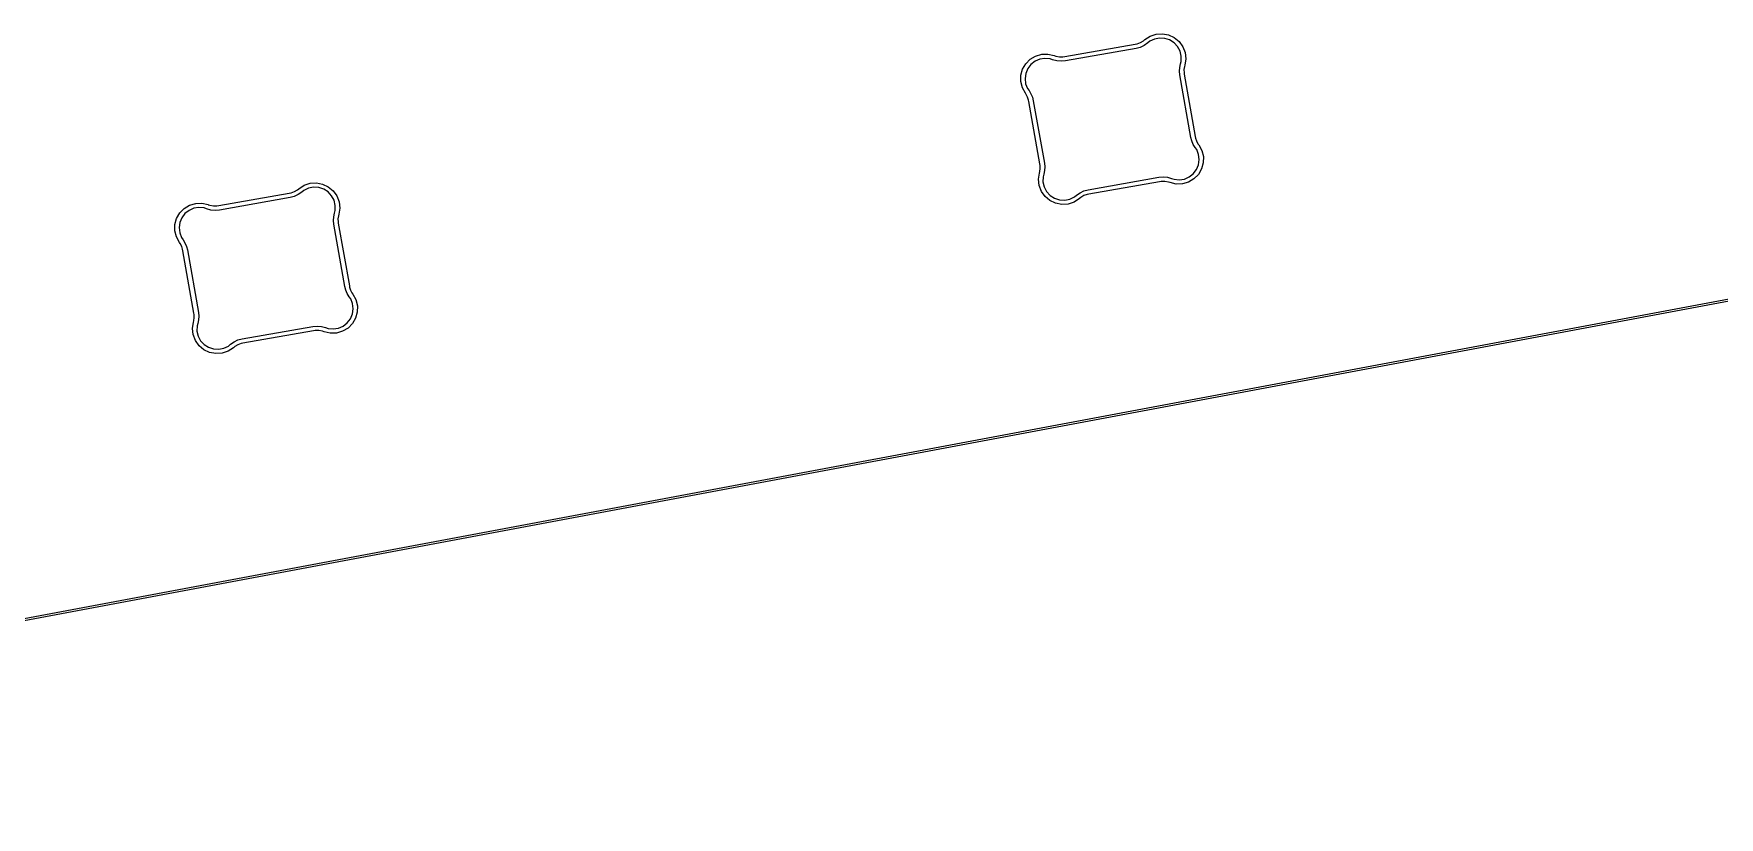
# Model space of a CAD drawing. Extents: x 9 to 292, y -476 to -359.
# Drawn here: x 182.55 to 219.93, y -476.4 to -459.02 of the extents above; entities that cross this region are included whole.
import ezdxf

# ---------------------------------------------------------------- set-up
doc = ezdxf.new("R2010")
doc.units = 0
doc.layers.add('BLACK', color=7, linetype='CONTINUOUS')

msp = doc.modelspace()

# ---------------------------------------------------------------- linework, layer by layer
at = {"layer": 'BLACK', "linetype": 'CONTINUOUS'}
for p, q in [((205.414423, -459.528714), (206.979182, -459.252805)), ((206.996552, -459.351284), (205.431788, -459.627193)), ((206.979182, -459.252805), (206.979184, -459.252804)), ((206.979184, -459.252804), (206.979188, -459.252804)), ((206.979188, -459.252804), (206.979251, -459.252805)), ((206.979251, -459.252805), (207.018338, -459.245875)), ((206.996553, -459.351283), (206.996552, -459.351284)), ((206.996556, -459.351284), (206.996553, -459.351283)), ((206.996558, -459.351296), (206.996556, -459.351284)), ((207.090061, -459.326148), (206.996558, -459.351296)), ((207.018338, -459.245875), (207.093018, -459.218542)), ((207.177705, -459.284995), (207.090061, -459.326148)), ((207.093018, -459.218542), (207.161748, -459.178537)), ((207.161748, -459.178537), (207.192096, -459.152845)), ((207.256771, -459.229114), (207.177705, -459.284995)), ((207.192096, -459.152846), (207.192099, -459.152844)), ((207.192096, -459.152845), (207.192096, -459.152846)), ((207.192099, -459.152844), (207.309321, -459.076726)), ((207.256775, -459.229113), (207.256771, -459.229114)), ((207.300795, -459.191916), (207.256775, -459.229114)), ((207.256775, -459.229114), (207.256775, -459.229113)), ((207.404659, -459.141936), (207.300795, -459.191916)), ((207.309321, -459.076726), (207.441946, -459.032614)), ((207.517767, -459.11975), (207.404659, -459.141936)), ((207.441946, -459.032614), (207.581407, -459.023359)), ((207.632814, -459.126794), (207.517767, -459.11975)), ((207.581407, -459.023359), (207.718698, -459.049558)), ((207.742371, -459.162611), (207.632814, -459.126794)), ((207.718698, -459.049558), (207.844951, -459.109518)), ((207.839362, -459.224888), (207.742371, -459.162611)), ((207.917521, -459.309604), (207.839362, -459.224888)), ((207.844951, -459.109518), (207.952013, -459.199368)), ((207.971802, -459.411286), (207.917521, -459.309604)), ((207.952013, -459.199368), (208.032967, -459.313305)), ((208.032967, -459.313305), (208.082587, -459.443969)), ((204.481927, -459.811181), (204.55181, -459.690112)), ((204.55181, -459.690112), (204.649954, -459.590569)), ((204.666369, -459.704908), (204.596516, -459.796621)), ((204.649954, -459.590569), (204.770022, -459.51898)), ((204.757085, -459.633764), (204.666369, -459.704908)), ((204.862805, -459.587785), (204.757085, -459.633764)), ((204.770022, -459.51898), (204.904259, -459.479969)), ((204.976701, -459.569941), (204.862805, -459.587785)), ((204.904259, -459.479969), (205.043994, -459.476056)), ((205.091417, -459.581383), (204.976701, -459.569941)), ((205.043994, -459.476056), (205.180203, -459.507493)), ((205.145174, -459.601158), (205.091417, -459.581383)), ((205.145466, -459.601389), (205.145174, -459.601158)), ((205.145472, -459.601373), (205.145466, -459.601389)), ((205.145481, -459.601375), (205.145472, -459.601373)), ((205.145475, -459.601393), (205.145481, -459.601375)), ((205.145557, -459.601396), (205.145475, -459.601393)), ((205.238887, -459.626851), (205.145557, -459.601396)), ((205.180203, -459.507493), (205.180163, -459.507601)), ((205.180163, -459.507601), (205.180167, -459.507604)), ((205.180167, -459.507604), (205.180172, -459.507605)), ((205.180172, -459.507605), (205.180178, -459.507589)), ((205.180178, -459.507589), (205.217479, -459.521354)), ((205.217479, -459.521354), (205.29574, -459.535442)), ((205.335322, -459.635548), (205.238887, -459.626851)), ((205.29574, -459.535442), (205.37526, -459.535583)), ((205.431788, -459.627194), (205.335322, -459.635548)), ((205.37526, -459.535583), (205.414422, -459.528714)), ((205.414422, -459.528714), (205.414423, -459.528714)), ((205.431788, -459.627193), (205.431788, -459.627194)), ((207.964748, -459.774688), (207.981004, -459.69414)), ((207.998698, -459.523367), (207.971802, -459.411286)), ((207.980966, -459.694115), (207.996472, -459.638609)), ((207.981025, -459.694132), (207.980966, -459.694115)), ((207.981004, -459.69414), (207.981021, -459.694145)), ((207.981021, -459.694145), (207.981025, -459.694138)), ((207.981025, -459.694138), (207.981025, -459.694132)), ((207.996472, -459.638609), (207.998698, -459.523367)), ((208.068156, -459.753644), (208.059787, -459.820553)), ((208.077258, -459.721253), (208.068156, -459.753644)), ((208.077291, -459.721204), (208.077258, -459.721253)), ((208.077277, -459.721186), (208.077273, -459.721198)), ((208.077273, -459.721198), (208.077291, -459.721204)), ((208.077295, -459.721191), (208.077277, -459.721186)), ((208.097666, -459.582921), (208.077281, -459.720852)), ((208.077281, -459.720852), (208.077295, -459.721191)), ((208.082587, -459.443969), (208.097666, -459.582921)), ((204.442883, -460.085732), (204.444819, -459.945956)), ((204.476244, -460.221483), (204.442883, -460.085732)), ((204.444819, -459.945956), (204.481927, -459.811181)), ((204.552038, -459.902981), (204.535807, -460.017118)), ((204.535807, -460.017118), (204.548871, -460.131661)), ((204.548871, -460.131661), (204.590386, -460.239211)), ((204.596516, -459.796621), (204.552038, -459.902981)), ((207.960664, -459.856758), (207.964748, -459.774688)), ((207.968844, -459.938521), (207.960664, -459.856758)), ((207.968846, -459.938524), (207.968844, -459.938521)), ((207.968846, -459.938527), (207.968846, -459.938524)), ((208.21294, -461.322855), (207.968846, -459.938527)), ((208.059787, -459.820553), (208.061473, -459.887963)), ((208.061473, -459.887963), (208.067327, -459.921167)), ((208.067327, -459.921167), (208.31142, -461.30549)), ((204.542747, -460.344441), (204.476244, -460.221483)), ((204.542748, -460.344441), (204.542747, -460.344441)), ((204.542749, -460.344444), (204.542748, -460.344441)), ((204.542749, -460.344445), (204.542749, -460.344444)), ((204.562428, -460.371817), (204.542749, -460.344445)), ((204.593189, -460.431817), (204.562428, -460.371817)), ((204.590386, -460.239211), (204.623948, -460.286076)), ((204.614666, -460.49573), (204.593189, -460.431817)), ((204.620503, -460.528824), (204.614666, -460.49573)), ((204.623948, -460.286076), (204.623947, -460.286076)), ((204.623947, -460.286076), (204.666795, -460.356195)), ((204.666795, -460.356195), (204.698718, -460.431921)), ((204.698718, -460.431921), (204.719001, -460.511558)), ((204.718981, -460.511562), (204.71898, -460.511564)), ((204.71898, -460.511564), (204.718981, -460.511566)), ((204.719001, -460.511558), (204.718981, -460.511562)), ((204.718981, -460.511566), (204.963075, -461.895894)), ((204.620501, -460.52893), (204.620503, -460.528824)), ((204.620501, -460.528933), (204.620501, -460.52893)), ((204.620501, -460.528934), (204.620501, -460.528933)), ((204.620502, -460.528935), (204.620501, -460.528934)), ((204.864593, -461.913253), (204.620502, -460.528935)), ((208.21294, -461.322857), (208.21294, -461.322855)), ((208.212989, -461.322984), (208.21294, -461.322857)), ((208.233231, -461.402486), (208.212989, -461.322984)), ((208.265138, -461.47821), (208.233231, -461.402486)), ((208.307968, -461.548338), (208.265138, -461.47821)), ((208.307971, -461.548341), (208.307967, -461.548338)), ((208.307967, -461.548338), (208.307968, -461.548338)), ((208.307974, -461.548349), (208.307971, -461.548341)), ((208.341534, -461.595208), (208.307974, -461.548349)), ((208.31142, -461.30549), (208.311437, -461.305487)), ((208.311437, -461.305487), (208.317291, -461.338688)), ((208.317291, -461.338688), (208.338759, -461.402605)), ((208.338759, -461.402605), (208.369508, -461.462611)), ((208.38305, -461.702746), (208.341534, -461.595208)), ((208.369508, -461.462611), (208.38918, -461.489989)), ((208.38918, -461.489989), (208.389179, -461.48999)), ((208.389179, -461.48999), (208.389182, -461.490001)), ((208.389182, -461.490001), (208.455676, -461.612926)), ((208.455676, -461.612926), (208.489038, -461.748666)), ((159.087353, -476.355198), (236.187297, -461.898957)), ((236.196513, -461.948101), (159.096567, -476.404342)), ((204.864593, -461.91326), (204.864593, -461.913253)), ((204.870448, -461.94646), (204.864593, -461.91326)), ((204.872132, -462.013863), (204.870448, -461.94646)), ((204.963075, -461.895894), (204.963074, -461.895903)), ((204.963074, -461.895903), (204.971257, -461.977664)), ((204.971257, -461.977664), (204.967167, -462.059738)), ((208.335409, -462.037751), (208.379885, -461.931403)), ((208.379885, -461.931403), (208.396115, -461.817277)), ((208.396115, -461.817277), (208.38305, -461.702746)), ((208.487104, -461.888433), (208.449997, -462.023199)), ((208.489038, -461.748666), (208.487104, -461.888433)), ((188.548733, -462.384728), (188.681355, -462.34062)), ((188.681355, -462.34062), (188.820813, -462.331366)), ((188.820813, -462.331366), (188.9581, -462.357566)), ((188.9581, -462.357566), (189.08435, -462.417526)), ((204.834204, -462.251493), (204.85463, -462.113257)), ((204.849288, -462.390451), (204.834204, -462.251493)), ((204.854628, -462.113218), (204.863754, -462.080765)), ((204.854629, -462.113219), (204.854628, -462.113218)), ((204.85463, -462.113257), (204.854629, -462.113219)), ((204.863754, -462.080765), (204.872132, -462.013863)), ((204.935397, -462.1958), (204.933174, -462.311048)), ((204.933174, -462.311048), (204.960074, -462.423135)), ((204.950902, -462.140289), (204.935397, -462.1958)), ((204.967167, -462.059738), (204.950895, -462.140287)), ((204.950895, -462.140287), (204.950895, -462.140288)), ((204.950895, -462.140288), (204.950902, -462.140289)), ((205.935367, -462.483137), (207.500132, -462.207226)), ((207.51749, -462.305707), (205.952735, -462.581616)), ((207.500132, -462.207226), (207.500135, -462.207226)), ((207.500135, -462.207226), (207.500136, -462.207226)), ((207.500136, -462.207226), (207.596601, -462.198878)), ((207.517496, -462.305708), (207.51749, -462.305707)), ((207.556658, -462.29884), (207.517496, -462.305708)), ((207.636179, -462.298985), (207.556658, -462.29884)), ((207.596601, -462.198878), (207.693034, -462.207577)), ((207.714441, -462.313074), (207.636179, -462.298985)), ((207.693034, -462.207577), (207.786355, -462.23303)), ((207.751742, -462.32684), (207.714441, -462.313074)), ((207.75175, -462.326819), (207.751742, -462.32684)), ((207.751752, -462.32682), (207.75175, -462.326819)), ((207.751809, -462.326821), (207.751752, -462.326819)), ((207.751752, -462.326819), (207.751752, -462.32682)), ((207.887952, -462.35826), (207.751809, -462.326821)), ((207.786355, -462.23303), (207.786452, -462.233034)), ((207.786452, -462.233034), (207.786456, -462.233022)), ((207.786456, -462.233022), (207.840547, -462.252928)), ((207.840547, -462.252928), (207.95525, -462.264382)), ((208.027678, -462.354362), (207.887952, -462.35826)), ((207.95525, -462.264382), (208.069137, -462.24655)), ((208.161909, -462.315365), (208.027678, -462.354362)), ((208.069137, -462.24655), (208.174849, -462.200583)), ((208.281973, -462.243789), (208.161909, -462.315365)), ((208.174849, -462.200583), (208.26556, -462.129452)), ((208.26556, -462.129452), (208.335409, -462.037751)), ((208.380116, -462.144257), (208.281973, -462.243789)), ((208.449997, -462.023199), (208.380116, -462.144257)), ((186.653835, -462.836713), (188.2186, -462.560803)), ((188.235959, -462.659283), (186.671201, -462.935192)), ((188.218599, -462.560774), (188.257751, -462.55384)), ((188.218604, -462.560802), (188.218599, -462.560774)), ((188.2186, -462.560803), (188.218602, -462.560803)), ((188.218602, -462.560803), (188.218604, -462.560802)), ((188.235964, -462.659283), (188.235959, -462.659283)), ((188.236209, -462.659187), (188.235964, -462.659283)), ((188.329459, -462.634125), (188.236209, -462.659187)), ((188.257751, -462.55384), (188.332431, -462.52652)), ((188.417107, -462.592986), (188.329459, -462.634125)), ((188.332431, -462.52652), (188.401164, -462.486527)), ((188.401164, -462.486527), (188.431513, -462.46084)), ((188.496183, -462.537115), (188.417107, -462.592986)), ((188.431513, -462.46084), (188.431522, -462.460835)), ((188.431522, -462.460835), (188.548733, -462.384728)), ((188.496184, -462.537114), (188.496183, -462.537116)), ((188.496183, -462.537116), (188.496183, -462.537115)), ((188.496187, -462.537113), (188.496184, -462.537114)), ((188.540206, -462.499918), (188.496187, -462.537113)), ((188.644067, -462.44994), (188.540206, -462.499918)), ((188.757173, -462.427757), (188.644067, -462.44994)), ((188.872217, -462.434802), (188.757173, -462.427757)), ((188.981771, -462.470619), (188.872217, -462.434802)), ((189.078759, -462.532895), (188.981771, -462.470619)), ((189.156916, -462.617608), (189.078759, -462.532895)), ((189.08435, -462.417526), (189.191409, -462.507374)), ((189.211195, -462.719288), (189.156916, -462.617608)), ((189.191409, -462.507374), (189.272361, -462.621308)), ((189.23809, -462.831366), (189.211195, -462.719288)), ((189.272361, -462.621308), (189.32198, -462.751969)), ((189.32198, -462.751969), (189.337059, -462.890918)), ((204.898913, -462.521119), (204.849288, -462.390451)), ((204.979873, -462.635059), (204.898913, -462.521119)), ((204.960074, -462.423135), (205.01436, -462.524821)), ((205.086941, -462.724911), (204.979873, -462.635059)), ((205.01436, -462.524821), (205.092525, -462.60954)), ((205.2132, -462.784872), (205.086941, -462.724911)), ((205.092525, -462.60954), (205.189522, -462.671819)), ((205.189522, -462.671819), (205.299086, -462.707637)), ((205.299086, -462.707637), (205.41414, -462.714679)), ((205.41414, -462.714679), (205.527254, -462.692492)), ((205.527254, -462.692492), (205.631123, -462.642508)), ((205.739821, -462.681576), (205.622594, -462.757699)), ((205.631123, -462.642508), (205.675144, -462.605307)), ((205.675144, -462.605307), (205.675145, -462.605308)), ((205.675145, -462.605308), (205.754215, -462.549426)), ((205.739823, -462.681575), (205.739821, -462.681575)), ((205.739821, -462.681575), (205.739821, -462.681576)), ((205.77017, -462.655884), (205.739823, -462.681576)), ((205.739823, -462.681576), (205.739823, -462.681575)), ((205.754215, -462.549426), (205.84186, -462.508274)), ((205.8389, -462.615881), (205.77017, -462.655884)), ((205.91358, -462.588549), (205.8389, -462.615881)), ((205.84186, -462.508274), (205.935363, -462.483129)), ((205.952691, -462.581616), (205.91358, -462.588549)), ((205.935363, -462.483129), (205.935364, -462.483137)), ((205.935364, -462.483137), (205.935366, -462.483137)), ((205.935366, -462.483137), (205.935367, -462.483137)), ((205.952731, -462.581617), (205.952691, -462.581616)), ((205.952733, -462.581616), (205.952731, -462.581617)), ((205.952734, -462.581617), (205.952733, -462.581616)), ((205.952735, -462.581616), (205.952734, -462.581617)), ((185.684229, -463.253958), (185.721336, -463.119184)), ((185.721336, -463.119184), (185.791219, -462.998116)), ((185.791219, -462.998116), (185.889364, -462.898574)), ((185.835925, -463.104625), (185.791447, -463.210983)), ((185.905778, -463.012912), (185.835925, -463.104625)), ((185.889364, -462.898574), (186.009432, -462.826987)), ((185.996494, -462.94177), (185.905778, -463.012912)), ((186.102213, -462.895793), (185.996494, -462.94177)), ((186.009432, -462.826987), (186.143668, -462.787978)), ((186.216108, -462.877951), (186.102213, -462.895793)), ((186.143668, -462.787978), (186.283403, -462.784067)), ((186.330823, -462.889395), (186.216108, -462.877951)), ((186.283403, -462.784067), (186.419611, -462.815506)), ((186.384624, -462.909187), (186.330823, -462.889395)), ((186.384879, -462.909389), (186.384624, -462.909187)), ((186.384883, -462.909378), (186.384879, -462.909389)), ((186.38489, -462.909379), (186.384883, -462.909378)), ((186.384886, -462.909391), (186.38489, -462.909379)), ((186.384938, -462.909393), (186.384886, -462.909391)), ((186.478299, -462.934854), (186.384938, -462.909393)), ((186.419611, -462.815506), (186.419576, -462.815601)), ((186.419576, -462.815601), (186.419578, -462.815602)), ((186.419578, -462.815602), (186.419583, -462.815603)), ((186.419583, -462.815603), (186.419587, -462.815593)), ((186.419587, -462.815593), (186.456888, -462.829357)), ((186.456888, -462.829357), (186.535151, -462.843444)), ((186.574735, -462.943549), (186.478299, -462.934854)), ((186.535151, -462.843444), (186.614671, -462.843583)), ((186.671201, -462.935193), (186.574735, -462.943549)), ((186.614671, -462.843583), (186.653833, -462.836713)), ((186.653833, -462.836713), (186.653834, -462.836713)), ((186.653834, -462.836713), (186.653835, -462.836713)), ((186.671201, -462.935192), (186.671201, -462.935193)), ((189.200076, -463.164757), (189.20416, -463.082687)), ((189.20416, -463.082687), (189.220417, -463.002139)), ((189.220361, -463.00211), (189.235865, -462.946605)), ((189.220437, -463.002131), (189.220361, -463.00211)), ((189.220417, -463.002139), (189.220433, -463.002144)), ((189.220433, -463.002144), (189.220437, -463.002137)), ((189.220437, -463.002137), (189.220437, -463.002131)), ((189.235865, -462.946605), (189.23809, -462.831366)), ((189.307568, -463.061643), (189.299199, -463.128553)), ((189.299199, -463.128553), (189.300885, -463.195962)), ((189.316671, -463.029249), (189.307568, -463.061643)), ((189.316703, -463.029203), (189.316671, -463.029249)), ((189.31669, -463.029185), (189.316686, -463.029198)), ((189.316686, -463.029198), (189.316703, -463.029203)), ((189.337059, -462.890918), (189.316689, -463.028757)), ((189.316689, -463.028757), (189.316707, -463.02919)), ((189.316707, -463.02919), (189.31669, -463.029185)), ((205.350497, -462.811071), (205.2132, -462.784872)), ((205.489964, -462.801813), (205.350497, -462.811071)), ((205.622594, -462.757699), (205.489964, -462.801813)), ((185.682293, -463.393734), (185.684229, -463.253958)), ((185.715655, -463.529484), (185.682293, -463.393734)), ((185.791447, -463.210983), (185.775216, -463.32512)), ((185.775216, -463.32512), (185.788281, -463.439661)), ((185.788281, -463.439661), (185.829797, -463.547211)), ((189.208256, -463.24652), (189.200076, -463.164757)), ((189.208258, -463.246523), (189.208256, -463.24652)), ((189.208258, -463.246526), (189.208258, -463.246523)), ((189.452352, -464.630854), (189.208258, -463.246526)), ((189.300885, -463.195962), (189.306739, -463.229166)), ((189.306739, -463.229166), (189.550832, -464.613489)), ((185.782159, -463.652441), (185.715655, -463.529484)), ((185.78216, -463.652442), (185.782159, -463.652441)), ((185.782161, -463.652443), (185.78216, -463.652442)), ((185.80184, -463.679816), (185.782161, -463.652443)), ((185.832601, -463.739816), (185.80184, -463.679816)), ((185.829797, -463.547211), (185.863355, -463.594069)), ((185.854077, -463.803729), (185.832601, -463.739816)), ((185.859915, -463.836828), (185.854077, -463.803729)), ((185.859913, -463.836929), (185.859915, -463.836828)), ((185.859913, -463.836932), (185.859913, -463.836929)), ((185.859913, -463.836933), (185.859913, -463.836932)), ((185.859914, -463.836934), (185.859913, -463.836933)), ((186.104005, -465.221252), (185.859914, -463.836934)), ((185.863355, -463.594069), (185.863357, -463.594071)), ((185.863357, -463.594071), (185.906207, -463.664195)), ((185.906207, -463.664195), (185.93813, -463.73992)), ((185.93813, -463.73992), (185.958413, -463.819557)), ((185.958393, -463.819561), (185.958392, -463.819563)), ((185.958392, -463.819563), (185.958393, -463.819565)), ((185.958413, -463.819557), (185.958393, -463.819561)), ((185.958393, -463.819565), (186.202487, -465.203893)), ((189.550832, -464.613489), (189.550847, -464.613487)), ((189.550847, -464.613487), (189.556701, -464.646687)), ((189.452352, -464.630856), (189.452352, -464.630854)), ((189.452396, -464.630968), (189.452352, -464.630856)), ((189.472641, -464.710486), (189.452396, -464.630968)), ((189.50455, -464.78621), (189.472641, -464.710486)), ((189.54738, -464.856338), (189.50455, -464.78621)), ((189.547384, -464.856341), (189.547379, -464.856338)), ((189.547379, -464.856338), (189.54738, -464.856338)), ((189.547386, -464.856347), (189.547384, -464.856341)), ((189.547385, -464.856348), (189.547386, -464.856347)), ((189.580946, -464.903207), (189.547385, -464.856348)), ((189.556701, -464.646687), (189.57817, -464.710604)), ((189.57817, -464.710604), (189.608919, -464.77061)), ((189.622461, -465.010747), (189.580946, -464.903207)), ((189.608919, -464.77061), (189.628591, -464.797988)), ((189.628591, -464.797988), (189.628594, -464.797997)), ((189.628594, -464.797997), (189.695087, -464.920927)), ((189.695087, -464.920927), (189.728448, -465.056668)), ((186.103167, -465.388764), (186.111544, -465.321862)), ((186.104005, -465.221259), (186.104005, -465.221252)), ((186.10986, -465.254459), (186.104005, -465.221259)), ((186.111544, -465.321862), (186.10986, -465.254459)), ((186.206579, -465.367737), (186.190307, -465.448284)), ((186.202487, -465.203893), (186.202486, -465.203902)), ((186.202486, -465.203902), (186.210669, -465.285663)), ((186.210669, -465.285663), (186.206579, -465.367737)), ((189.50497, -465.437458), (189.574819, -465.345755)), ((189.574819, -465.345755), (189.619295, -465.239406)), ((189.619295, -465.239406), (189.635526, -465.125279)), ((189.689407, -465.331202), (189.619525, -465.452261)), ((189.635526, -465.125279), (189.622461, -465.010747)), ((189.726513, -465.196436), (189.689407, -465.331202)), ((189.728448, -465.056668), (189.726513, -465.196436)), ((186.073597, -465.55949), (186.09403, -465.421214)), ((186.088681, -465.698451), (186.073597, -465.55949)), ((186.138307, -465.829123), (186.088681, -465.698451)), ((186.09403, -465.421214), (186.09404, -465.421216)), ((186.09404, -465.421216), (186.103167, -465.388764)), ((186.17479, -465.503795), (186.172567, -465.619047)), ((186.172567, -465.619047), (186.199467, -465.731137)), ((186.190287, -465.448315), (186.17479, -465.503795)), ((186.190306, -465.448286), (186.190287, -465.448315)), ((186.190307, -465.448287), (186.190306, -465.448286)), ((186.190307, -465.448284), (186.190307, -465.448287)), ((186.199467, -465.731137), (186.253754, -465.832826)), ((187.174779, -465.791136), (188.739544, -465.515225)), ((188.756909, -465.613705), (187.192145, -465.889615)), ((188.739544, -465.515225), (188.739559, -465.515225)), ((188.739559, -465.515225), (188.836007, -465.506862)), ((188.75691, -465.613704), (188.756909, -465.613705)), ((188.756916, -465.613705), (188.75691, -465.613704)), ((188.79608, -465.606831), (188.756916, -465.613706)), ((188.756916, -465.613706), (188.756916, -465.613705)), ((188.875604, -465.606962), (188.79608, -465.606831)), ((188.836007, -465.506862), (188.932446, -465.515545)), ((188.953873, -465.621039), (188.875604, -465.606962)), ((188.932446, -465.515545), (189.025867, -465.541008)), ((188.991103, -465.634771), (188.953873, -465.621039)), ((188.991165, -465.63482), (188.991103, -465.634771)), ((188.991164, -465.634822), (188.991165, -465.63482)), ((189.127361, -465.666271), (188.991164, -465.634822)), ((189.025867, -465.541008), (189.025858, -465.541031)), ((189.025858, -465.541031), (189.025859, -465.541031)), ((189.025859, -465.541031), (189.025863, -465.541032)), ((189.025863, -465.541032), (189.025862, -465.541034)), ((189.025862, -465.541034), (189.025863, -465.541035)), ((189.025863, -465.541035), (189.079953, -465.56094)), ((189.079953, -465.56094), (189.194658, -465.572392)), ((189.267088, -465.66237), (189.127361, -465.666271)), ((189.194658, -465.572392), (189.308545, -465.554558)), ((189.401319, -465.623371), (189.267088, -465.66237)), ((189.308545, -465.554558), (189.414259, -465.508591)), ((189.521383, -465.551794), (189.401319, -465.623371)), ((189.414259, -465.508591), (189.50497, -465.437458)), ((189.619525, -465.452261), (189.521383, -465.551794)), ((186.219269, -465.943065), (186.138307, -465.829123)), ((186.326339, -466.032919), (186.219269, -465.943065)), ((186.253754, -465.832826), (186.331922, -465.917546)), ((186.452602, -466.09288), (186.326339, -466.032919)), ((186.331922, -465.917546), (186.428922, -465.979827)), ((186.428922, -465.979827), (186.538489, -466.015644)), ((186.589903, -466.119078), (186.452602, -466.09288)), ((186.538489, -466.015644), (186.653546, -466.022686)), ((186.729373, -466.109819), (186.589903, -466.119078)), ((186.653546, -466.022686), (186.766663, -466.000496)), ((186.862006, -466.065701), (186.729373, -466.109819)), ((186.766663, -466.000496), (186.870533, -465.950509)), ((186.979229, -465.989576), (186.862006, -466.065701)), ((186.870533, -465.950509), (186.914556, -465.913307)), ((186.914556, -465.913307), (186.993628, -465.857426)), ((186.979234, -465.989575), (186.979229, -465.989576)), ((187.009582, -465.963884), (186.979234, -465.989575)), ((186.993628, -465.857426), (187.081274, -465.816276)), ((187.078312, -465.923883), (187.009582, -465.963884)), ((187.152992, -465.896553), (187.078312, -465.923883)), ((187.081274, -465.816276), (187.174777, -465.791133)), ((187.192133, -465.889615), (187.152992, -465.896553)), ((187.174777, -465.791133), (187.174777, -465.791136)), ((187.174777, -465.791136), (187.174778, -465.791136)), ((187.174778, -465.791136), (187.174779, -465.791136)), ((187.192143, -465.889616), (187.192133, -465.889615)), ((187.192144, -465.889615), (187.192143, -465.889616)), ((187.192145, -465.889616), (187.192144, -465.889615)), ((187.192145, -465.889615), (187.192145, -465.889616))]:
    msp.add_line(p, q, dxfattribs=at)

doc.saveas('drawing.dxf')
